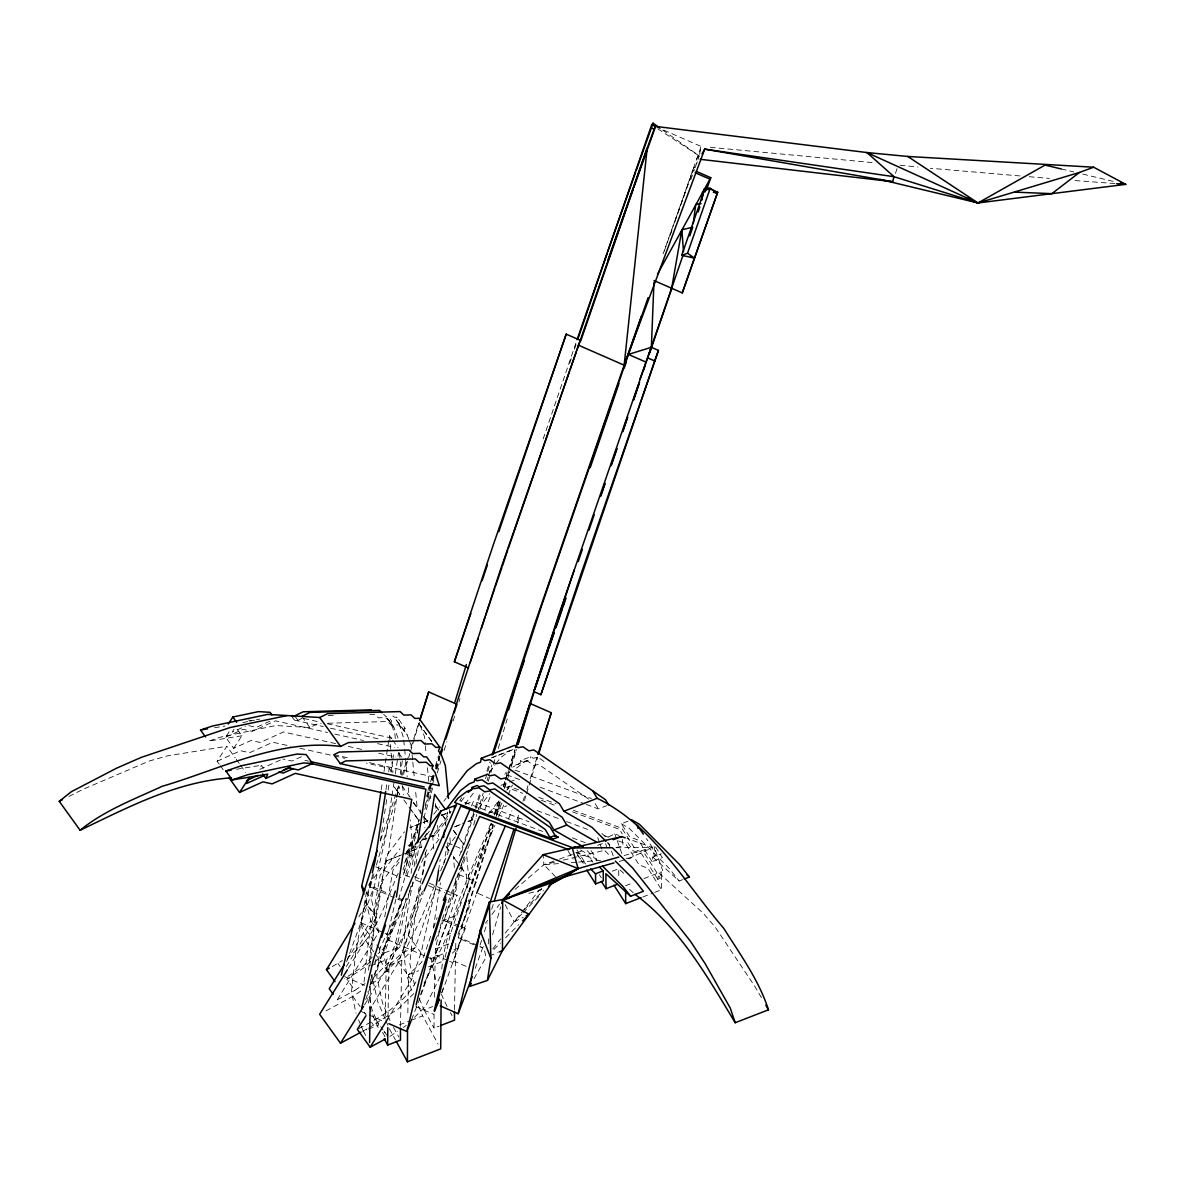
<?xml version="1.0" encoding="UTF-8"?>
<svg xmlns="http://www.w3.org/2000/svg" width="1185" height="1185" viewBox="0 0 1185 1185"><rect width="100%" height="100%" fill="white"/><g stroke="black" fill="none" stroke-linecap="round" stroke-linejoin="round"><path stroke-width="0.75" stroke-dasharray="5 3.75" d="M370.075 1010.894L370.727 978.395M385.229 1015.767L386.34 959.776L399.938 946.919L420.69 887.195M387.984 1016.641L388.991 965.345L402.456 952.621L415.254 947.659L436.05 887.787M400.486 1026.328L401.789 960.383L415.254 947.659M407.818 1012.938L408.573 974.588L421.667 962.22L431.221 934.698M434.066 1013.856L434.051 1028.091L439.176 1026.106M434.391 997.192L435.339 949.081L441.65 921.056L460.298 867.39M441.724 968.974C447.367 917.857 471.452 870.471 490.901 823.397M454.462 1009.605L455.781 942.979M488.309 943.971L488.442 938.49M364.032 982.039L368.387 941.675L380.207 875.063L399.938 848.801M368.52 970.189L371.038 946.889L382.785 880.662L400.16 857.54M369.824 966.13L374.43 923.382L386.414 855.837L404.515 831.751M380 947.704L376.83 977.062L382.607 1003.265L390.902 1022.566M433.28 928.122L440.42 882.825M655.512 846.934L662.371 857.673L652.12 861.643L652.817 857.036L661.349 853.718M643.855 878.618L661.393 871.804L660.415 878.307L657.853 879.314L658.83 872.797L703.016 913.057L715.31 927.218L754.875 986.438L763.036 1000.451M381.214 789.743L382.325 782.441M383.999 771.509L389.465 735.737L391.598 738.699M385.969 789.684L386.799 784.307M388.71 771.776L389.258 768.191L366.432 763.096M380.37 841.024L382.874 824.612M383.14 822.79L384.266 815.502M384.533 813.68L385.643 806.392M385.925 804.571L387.036 797.283M388.162 789.995L389.272 782.692M390.902 772.028L392.502 761.496M392.768 759.733L393.85 752.712M391.672 797.624L385.555 837.736L371.335 899.385L376.104 917.694L345.324 968.204M391.954 795.802L393.894 783.033M395.286 773.968L397.73 757.97M397.997 756.193L398.545 752.638M396.457 799.297L388.384 852.148L374.134 913.946L378.859 932.047L337.221 999.859L335.222 997.074M396.738 797.475L398.382 786.677M400.263 774.383L402.678 758.578M411.091 873.33L415.268 845.986M417.224 833.218L417.772 829.574M420.245 813.369L420.793 809.844M414.098 866.442L417.15 846.386M425.711 852.533L422.645 872.604L408.218 935.158L398.604 962.205L369.764 1009.531M436.317 884.943L421.06 952.977L411.447 980.01L389.332 1016.3M438.554 870.338L440.213 859.392M445.501 824.76L447.426 812.199L447.782 815.858M366.476 891.994L355.678 952.858L351.427 992.289L356.048 1013.249M384.695 916.894L393.005 870.086L399.582 861.332M412.765 882.01C406.322 919.145 396.99 957.065 412.943 993.178M415.92 864.235L419.386 844.683M420.897 885.373L414.187 923.204L409.817 963.672L414.898 986.705M422.808 874.574L426.007 856.562L440.272 837.573M443.605 864.813L446.478 848.593L455.262 836.921M372.075 974.618L369.572 987.52L402.085 899.548L397.108 897.371M699.594 154.346L701.135 146.451L656.875 127.091M544.004 761.392L538.094 757.289L533.102 758.252L530.791 756.637L520.556 760.622L519.993 763.392L512.75 767.11M515.327 765.125L530.243 759.422L530.791 756.637M445.19 957.258L450.567 933.395L471.526 873.064L492.738 824.093M373.749 951.851L365.41 940.283L360.818 922.685L371.068 878.278M372.623 874.56L366.106 902.807L374.134 913.946M410.765 886.395L397.227 945.126L387.865 971.433L383.273 953.851L396.383 897.001M364.447 1005.013L386.266 969.212L395.612 942.89L405.877 898.408M374.801 963.938L376.623 956.828M402.085 899.548L401.404 900.407L398.516 899.533L370.268 887.18L373.986 873.597M409.817 877.019L403.418 874.604L419.179 820.02M398.516 899.533L413.95 846.001M406.944 876.159L415.491 845.897M492.604 934.758L500.677 906.91M376.371 865.05L396.086 798.72M427.963 790.469L429 786.988M425.148 805.504L433.917 776.012M435.976 769.08L440.183 755.097M423.756 818.08L433.043 786.796M458.432 926.966L443.99 920.641L464.179 856.859M473.644 825.012L476.8 814.406M477.318 812.643L483.213 793.165M479.851 809.444L484.532 793.713M493.197 824.271L458.18 937.942L474.474 945.067M460.432 926.329L465.246 928.433L464.594 929.262L461.646 928.373L493.404 825.664M496.026 816.821L500.87 800.897M396.605 796.972L399.775 786.559M403.492 774.397L409.847 753.571M410.38 751.823L419.386 722.302M430.57 781.789L432.688 774.857M435.339 766.177L438.509 755.778M424.837 809.34L431.74 786.766M432.258 785.033L433.858 779.819M437.028 769.391L439.679 760.711M437.28 772.931L440.983 760.785M444.153 750.386L446.804 741.721M453.159 720.91L455.277 713.977M458.965 701.861L460.002 698.469M486.991 780.767L488.072 777.227M488.62 775.464L491.864 764.829M488.176 781.463L490.294 774.516M490.827 772.783L496.13 755.423M498.248 748.476L507.254 718.969M496.367 813.843L500.07 801.697M504.306 787.818L505.906 782.604M508.024 775.671L509.076 772.205M511.194 765.258L515.964 749.646M504.647 788.499L510.587 769.021M511.135 767.243L516.542 749.542M517.549 823.101L519.667 816.169M524.437 800.556L526.021 795.342M526.555 793.609L528.673 786.677M529.206 784.944L537.679 757.185M402.026 775.375L407.581 757.985M410.914 747.557L413.135 740.595M413.683 738.862L418.675 723.206M426.467 796.483L433.192 775.405M435.443 768.384L439.368 756.089M434.169 775.553L426.852 798.216M436.376 768.606L439.709 758.178M474.607 809.548L458.625 858.651M475.17 807.785L480.221 791.98M486.946 770.902L489.746 762.118M475.97 808.6L481.036 792.75M485.524 778.663L487.213 773.375M487.776 771.613L490.59 762.814M469.023 891.727L491.597 823.456M494.189 814.554L498.692 800.467M503.181 786.381L504.869 781.108M505.432 779.345L508.232 770.531M508.795 768.784L514.986 749.409M499.003 800.764L494.5 814.702M503.447 786.855L505.106 781.641M505.669 779.908L508.439 771.213M508.987 769.48L515.09 750.357M518.526 815.236L516.26 822.212M522.97 801.341L524.629 796.127M526.851 789.18L527.962 785.699M530.169 778.752L537.383 756.163M403.418 874.604L417.935 829.796M445.634 890.32L457.114 895.342L455.707 897.089L452.848 896.245L467.364 851.422M481.599 940.297L479.362 947.215L482.695 947.659L479.436 946.222M484.398 931.677L487.183 923.041M491.671 909.221L493.345 904.051M380.622 840.135L398.604 785.848M404.603 863.08L419.105 819.294M403.063 869.997L419.312 820.968M461.483 852.371L474.252 813.858M468.697 891.624L491.331 823.338M895.445 173.365L897.134 168.374M543.174 438.954L576.488 341.354M569.63 363.291L572.014 356.3M574.399 349.294L576.191 344.05M670.325 235.134L672.621 228.409M674.917 221.684L693.121 169.973L663.096 253.901M374.682 962.235L384.577 952.888L404.144 896.586M402.456 952.621L423.252 892.764M664.267 251.072L701.135 146.451M433.621 927.811L437.206 917.486M460.906 865.657L464.179 857.081M469.349 892.335L483.199 852.504L494.9 825.456M452.27 953.244L457.499 948.296L476.044 894.956M690.766 179.705L694.41 169.514M695.017 167.826L699.283 155.931L660.519 128.484M346.598 961.687L373.838 887.195L390.458 894.468M365.706 999.547L403.255 897.356M420.394 994.926L447.589 920.715L458.817 925.633M418.261 1002.614L457.114 895.342M441.946 992.689L461.513 938.387L477.807 945.512M465.246 928.433L452.892 962.753L449.693 961.346M475.244 968.367L482.695 947.659M398.027 738.122L394.042 727.471L387.599 718.806L388.428 716.644L386.177 716.703L383.673 714.348M390.813 723.25L391.642 721.087L388.428 716.644M408.943 739.558L407.21 734.952L396.101 719.769L397.093 717.177L394.309 717.251L390.532 713.711M404.115 730.893L405.107 728.301L397.093 717.177M411.595 1019.633L416.927 1006.021M441.65 992.571L444.316 985.757M398.219 873.315C384.755 902.6 376.726 938.061 348.183 956.68M405.774 854.829L411.965 839.706L410.247 819.768M403.033 898.437L396.145 915.25L379.452 949.155M426.807 849.778L401.226 912.317L383.318 948.667L378.237 953.703M422.378 891.327L409.24 923.441L391.331 959.806L372.327 978.662M434.48 885.906L422.186 915.946L403.211 954.443L377.734 979.743L368.935 985.624M440.627 870.886L448.137 852.519L447.367 843.646M435.488 940.223L456.255 889.491L455.292 878.5M458.017 934.358L469.082 907.295L468.445 899.963M471.482 805.978L473.585 801.09L529.102 821.768M467.838 848.623L470.03 843.557M484.68 809.725L491.212 794.646M494.53 815.013L500.174 801.978M496.382 815.65L502.04 802.601M507.684 789.565L509.091 786.307L518.808 789.921M498.574 816.998L503.699 805.148M508.084 795.002L512.409 785.018M508.276 819.131L511.876 810.836M263.455 768.236L261.322 765.273L259.441 769.524L281.067 759.748M415.965 981.876C403.937 1003.932 380.489 1017.174 358.848 1028.58M424.067 983.387L443.042 944.889L468.993 881.462L466.52 853.037M440.213 976.499L425.533 1006.317L411.388 1020.359M473.956 978.795L486.043 957.376L483.658 946.622M691.996 171.321L697.447 161.812M358.788 916.968L366.476 904.333L376.104 917.694M347.057 959.954L370.831 920.923L364.743 897.682M348.331 968.293L365.41 940.283M335.607 743.602L283.482 731.975L260.256 742.491L251.102 740.447L233.682 748.327L225.668 737.188L230.216 730.212M233.993 729.308L232.171 732.123L245.576 726.064M219.24 764.221L217.107 761.259L226.853 746.283L235.193 757.867M233.682 748.327L241.873 735.767L234.852 726.02M485.48 923.219L487.627 920.315M491.938 914.494L499.463 904.318M368.505 885.18L386.977 860.621L401.626 854.874M406.159 852.593L412.75 843.838L407.936 845.705M419.697 842.905L422.897 838.654M423.963 837.232L427.148 832.981M433.873 814.184L439.413 806.955M443.842 801.164L446.064 798.275M414.217 845.868L409.758 851.674L421.712 847.038M429.4 831.159L422.734 839.869L425.933 838.624M434.021 834.092L450.7 812.317M461.854 797.757L459.721 800.527L542.774 831.455M429.029 837.439L435.532 834.892L447.752 818.939M461.069 801.549L464.401 797.194M464.95 804.156L474.918 791.136M489.316 772.324L494.856 765.095M495.952 763.658L500.396 757.867L509.624 750.786L513.801 749.246L492.175 757.645M474.104 814.08L468.564 821.323L475.392 818.672M478.547 808.288L489.642 793.787M519.519 779.567L504.751 774.072L506.306 772.042M489.035 813.369L499.033 800.319M506.795 790.173L511.239 784.381M505.18 933.217L538.731 890.779L541.812 888.824M492.797 948.844L500.677 938.905M373.838 887.195L373.156 888.054L370.268 887.18M447.589 920.715L446.938 921.53L443.99 920.641M461.513 938.387L458.18 937.942M696.558 158.894L698.883 156.094M505.151 904.644L514.186 921.856L521.815 913.99M523.089 912.672L540.893 894.319M493.864 949.54L500.396 943.023M505.61 937.794L518.66 924.744M372.312 957.05L362.18 967.123L344.746 978.41M370.638 961.242L364.299 967.538L346.835 979.225L354.848 990.364L365.039 983.535M413.876 993.504L398.59 1008.672L368.935 1027.899M524.274 909.428L543.411 890.542M515.06 889.387L543.9 864.739L557.75 859.732M601.936 833.529L606.72 837.839M516.542 768.058L525.562 761.155L530.243 759.422M332.23 966.604L342.361 960.576M325.949 1010.879L352.819 996.407L363.069 989.549M389.939 1036.371L397.345 1031.409M403.27 1027.439L406.248 1025.455M541.752 888.943L538.731 890.779L526.718 893.831M541.871 889.002L538.731 890.779L541.9 889.076M337.221 999.859L354.848 990.364M362.61 1031.305L367.35 1028.758M514.186 921.856L523.133 917.323M68.937 796.438L83.468 789.136L149.177 761.051L167.322 755.897L226.853 746.283M608.32 837.054L614.734 833.855L618.985 835.499M628.124 858.903L652.505 847.527L646.417 838.624M291.243 715.681L294.443 720.139L297.968 720.347L302.145 718.303M241.873 735.767L208.545 741.143L220.262 737.203L275.75 725.531L309.863 727.546L318.069 723.517L321.194 723.428M225.668 737.188L243.073 729.323L252.227 731.367L275.453 720.85L327.578 732.478M269.825 721.265L256.39 727.353L248.776 725.65M217.107 761.259L240.481 750.697L249.635 752.742L272.846 742.225L290.843 746.239M301.39 756.726L291.88 761.037L282.726 759.007M489.316 956.028L497.522 952.666M421.312 823.175L409.906 827.634L421.623 823.101M422.941 822.523L427.815 820.612M441.561 815.354L449.708 812.155M455.529 826.434L460.417 824.523M467.868 821.679L476.014 818.479M408.084 845.616L412.973 843.69M422.512 840.002L427.4 838.091M403.255 854.237L421.86 846.994M491.331 757.896L509.624 750.786M504.751 774.072L509.876 772.072M500.914 785.344L507.743 782.692M509.446 782.026L514.571 780.026M509.091 786.307L506.528 787.299L522.733 793.328M465.587 804.2L473.585 801.09M423.297 822.449L428.289 820.509M441.101 815.443L451.085 811.562M488.146 813.147L506.928 805.859M454.299 826.952L464.535 822.982M432.332 836.136L435.532 834.892M386.977 860.621L400.619 855.318M586.323 804.452L598.366 808.925L606.898 805.607M652.12 861.643L638.404 840.18L629.768 836.951L621.355 823.782L628.183 821.131M441.65 921.056L457.01 915.087M384.577 952.888L399.938 946.919M448.004 934.402L450.567 933.395M612.275 871.212L618.674 868.723L618.777 878.737M370.979 965.745L386.34 959.776M388.991 965.345L401.789 960.383M435.339 949.081L450.7 943.112M430.199 958.917L445.56 952.947M454.092 949.629L457.499 948.296M625.547 885.728L632.197 883.136M408.573 974.588L418.572 970.708M428.555 966.841L444.419 960.665M652.817 857.036L679.124 881.003L682.545 879.685M642.788 897.001L653.024 893.016M654.742 892.349L661.556 889.698L661.393 871.804M361.262 1026.254L363.336 1031.069L366.743 1029.75M368.446 1029.084L378.696 1025.114L371.794 1009.028L367.942 991.564M419.194 998.437L424.111 1009.901L432.658 1006.583M399.375 1024.892L409.358 1021.011M411.017 1020.374L422.675 1015.841L438.124 1044.148M559.483 859.11L575.066 853.481M576.799 852.859L583.716 850.356M597.566 845.364L604.498 842.861M624.154 855.54L652.505 847.527L654.313 856.074L655.912 855.274L654.105 846.727L662.77 870.738M619.311 861.406L626.361 859.406M554.476 862.221L543.9 864.739L543.263 856.325M563.29 860.132L605.565 850.075M616.141 847.556L623.192 845.883L621.814 836.61M242.792 722.613L247.917 721.532M249.62 721.176L254.76 720.095M256.464 719.739L259.885 719.014M214.559 727.753L225.076 726.049M236.511 769.272L261.322 765.273M558.535 863.598L543.9 864.739L556.358 877.567M571.318 862.606L576.814 862.176M578.635 862.043L600.573 860.325M626.169 858.34L631.649 857.91M328.215 715.621L333.696 715.473M369.824 714.437L374.623 714.303L378.356 717.829L385.629 717.621L389.391 721.147L391.642 721.087M327.964 723.235L387.554 721.532L391.287 725.057L398.56 724.85L402.322 728.375L405.107 728.301M616.037 847.719L652.505 847.527L626.924 838.432M1114.922 183.556L1073.329 180.416M1019.989 175.943L930.314 168.255M1029.187 176.713L1049.421 178.417M710.348 147.325L874.308 162.775M900.037 165.219L917.842 167.011M303.849 718.495L320.069 722.124M327.282 723.724L395.331 738.907L394.827 733.663L390.828 723.028L387.599 718.806M294.443 720.139L323.283 726.568M330.496 728.183L379.081 739.025M334.777 734.078L363.528 740.506M377.556 743.632L394.649 747.439M248.524 719.991L251.576 720.673M348.183 746.417L362.566 749.616M378.741 753.23L395.834 757.052M333.859 754.712L349.856 758.282M369.409 762.651L432.91 776.812L432.658 774.249M299.849 748.239L332.244 755.467M334.037 755.867L344.835 758.282M304.93 760.34L308.53 761.14M1061.197 168.937L1073.758 171.944M1082.72 174.076L1114.996 181.794M514.986 770.087L591.419 798.542M539.916 787.166L584.605 803.8M538.701 797.327L556.032 803.785M573.362 810.244L621.903 828.315L635.575 849.734L644.21 852.963L660.415 878.307M541.338 800.26L555.202 805.43M572.533 811.873L619.34 829.307L622.273 833.899M537.027 810.57L559.572 818.968M566.519 821.546L590.797 830.596M604.661 835.751L608.127 837.054M618.54 840.92L625.473 843.513L639.145 864.931L647.795 868.146L661.556 889.698M572.399 837.884L586.249 843.053M575.762 852.267L589.626 857.436L592.559 862.028M429.474 834.847L437.709 838.447M447.589 842.772L462.431 849.26M458.936 874.545L476.577 882.262M408.855 854.77L412.395 856.325M478.162 893.46L489.568 898.452M414.483 876.693L421.045 879.566M429.237 883.151L443.99 889.609M415.15 879.744L420.068 881.892M428.259 885.476L444.656 892.646M446.301 893.371L452.848 896.245M375.852 866.798L400.767 877.7M453.44 960.828L466.475 966.53M435.25 955.021L448.078 960.65M361.04 922.789L389.287 935.158M387.969 939.838L425.682 956.339M427.326 957.065L433.873 959.924M415.846 1006.539L433.503 1014.271M344.642 976.618L364.58 985.342M361.04 1011.457L367.587 1014.33M369.231 1015.041L382.34 1020.789M621.355 823.782L629.146 828.226L668.947 868.116L679.124 881.003M580.591 850L584.842 852.43L593.418 861.021M657.838 128.839L699.283 155.931M588.634 799.105L538.701 764.414L533.754 765.377L527.858 761.274L522.866 762.222L520.556 760.622M595.166 803.652L598.366 808.925M619.977 869.908L625.191 874.663M629.561 889.387L633.59 893.046M607.283 842.624L609.831 845.186M605.017 850.771L610.157 855.911M587.093 850.608L597.344 860.888M577.169 855.422L585.745 864.013M418.512 723.22L431.814 741.529M396.101 719.769L407.21 734.952M435.71 805.874L440.983 813.029M442.035 814.465L445.204 818.761L445.827 825.871M453.396 830.507L463.942 844.831L459.795 839.024M446.004 846.49L449.174 850.786M413.402 802.512L422.897 815.399M423.534 816.509L427.755 822.242M453.559 857.14L456.729 861.436M460.95 867.153L466.223 874.323L467.66 890.809M399.641 794.202L394.368 787.047L399.715 794.468M403.863 799.934L418.764 820.45L411.284 810.051M418.631 723.457L432.199 742.269M390.828 723.028L394.042 727.471M392.665 740.181L398.012 747.602M398.664 753.008L401.671 757.185M453.544 830.344L458.758 837.573M435.65 805.948L440.864 813.177M441.901 814.628L446.078 820.42M459.81 865.42L453.396 856.518L454.344 867.509M460.876 866.902L466.223 874.323M389.258 768.191L392.457 772.65M402.085 785.996L411.713 799.357M446.108 846.845L451.455 854.267M427.963 822.405L423.949 816.835L424.897 827.811M413.195 802.349L417.209 807.918L415.446 789.625M301.834 716.407L309.863 727.546M294.754 715.888L297.968 720.347M408.218 935.158L421.06 952.977M365.987 891.964L371.335 899.385M395.612 942.89L397.227 945.126M370.831 920.923L378.859 932.047M398.604 962.205L411.447 980.01M360.818 922.685L375.793 943.453M376.86 944.949L383.273 953.851M236.245 759.318L239.37 763.658M240.407 765.095L245.621 772.339M374.801 953.303L387.865 971.433M220.306 765.703L223.521 770.161M338.006 963.494L340.139 966.471M375.615 1019.544L383.11 1029.943M384.177 1031.424L387.391 1035.868M352.819 996.407L360.121 1006.539M364.284 1012.331L366.372 1015.219M371.586 1022.448L373.675 1025.351M657.853 879.314L641.663 853.955L633.012 850.726L626.169 840.017M591.137 850.697L596.988 859.88M599.373 874.752L601.343 877.833M576.888 849.867L585.79 863.806M576.384 852.607L583.213 863.317M568.222 851.304L573.17 859.036M447.086 1006.495L441.087 993.756M450.389 1012.553L452.048 1015.589M424.111 1009.901L434.051 1028.091M393.509 1027.351L398.738 1036.919M389.391 1028.773L395.405 1039.778M382.607 1032.283L384.962 1036.579L384.903 1032.031M363.336 1031.069L367.246 1038.238M418.498 1006.124L422.675 1015.841M385.214 1019.056L377.571 1001.251L371.764 974.899M385.91 1020.685L387.999 1025.543M378.104 1027.543L369.809 1008.228L367.113 996.007M358.492 1019.811L360.566 1024.64M420.349 725.62L424.482 736.64L425.193 743.943M409.521 741.084L411.239 745.706M399.197 723.813L403.581 738.225M614.734 833.855L616.555 838.891M617.163 840.565L622.006 854M608.527 842.89L613.978 857.999M605.594 843.676L606.809 847.053M597.729 837.617L599.551 842.683M600.158 844.372L601.995 849.438M430.688 957.48L436.154 982.291M449.545 809.399L449.885 813.043M449.885 837.81L450.581 845.127M435.473 803.534L436.169 810.851M437.576 825.486L438.628 836.462M425.356 745.765L426.067 753.067M427.459 767.673L429.029 784.115M429.207 785.936L430.436 798.72M412.128 754.845L412.647 760.34M412.824 762.177L414.232 776.812M403.744 740.062L404.455 747.38M404.633 749.216L405.329 756.534M405.507 758.356L407.255 776.664M408.307 787.64L409.18 796.794M399.434 752.756L400.13 760.089M400.308 761.911L401.537 774.738M402.589 785.744L403.478 794.898M389.465 735.737L392.976 772.383M432.614 835.292L434.036 851.763M425.533 835.144L426.022 840.624M420.645 842.194L421.282 849.438"/><path stroke-width="1.5" d="M625.221 837.825L621.814 836.61L543.13 854.652L502.692 899.948L502.44 950.637L487.42 980.425L469.645 986.453L480.088 930.492L489.346 902.037L509.55 898.2M370.075 1010.894L369.601 1042.548M387.762 1027.632L387.673 1045.081L400.486 1040.104L400.456 1028.15M407.536 1027.558L407.418 1061.79L440.701 1048.858L441.101 1000.007M648.995 354.271L651.365 347.309L653.942 282.341M491.997 755.082L533.946 626.273L624.154 365.187L647.173 148.184L655.231 126.365L866.946 152.554L907.754 156.45L1093.651 167.218L1125.75 184.356L977.981 202.961L879.981 179.379M693.269 223.698L695.743 204.412L701.076 203.568M701.535 200.191L702.69 191.733M380.933 791.565L375.926 824.39L361.706 886.024L363.869 894.349M385.703 791.476L375.156 860.503L372.297 872.945M417.712 842.742L425.889 789.195L311.936 763.762M429.622 826.982L434.599 794.394L445.293 809.222M436.317 884.943L438.554 870.338M443.56 837.484L444.686 830.181M487.42 980.425L490.871 958.28L489.346 902.037M671.673 288.266L681.834 229.801L692.81 227.194L689.759 235.933M341.324 975.166L353.382 924.892L377.141 850.637M361.692 1008.05L373.364 959.969L395.316 891.105M416.157 1004.939L427.889 956.339L446.004 899.474M434.125 1011.042L445.545 964.057L468.119 893.371M440.257 1005.887L458.18 1013.738L470.104 964.027L513.934 829.219M472.06 787.433L471.6 789.714L466.712 791.536L457.795 798.364L454.61 802.512L552.98 839.158L558.105 837.158L555.084 835.44L550.329 827.471L494.841 788.914L489.894 789.877L483.998 785.774L479.007 786.721L477.185 785.448L472.06 787.433L473.896 788.706L478.873 787.758L484.783 791.861L489.731 790.899L545.218 829.456L549.958 837.425L552.98 839.158M596.04 841.78L566.756 825.041L562.09 817.206L505.639 777.997L500.692 778.945L494.782 774.842L489.805 775.805L487.539 774.22L474.741 779.197L474.193 781.922L469.497 783.67L460.491 790.573L446.049 809.414M608.601 804.956L605.491 799.727L533.798 749.898L528.851 750.846L522.955 746.743L517.963 747.691L514.586 745.35L481.303 758.282L480.532 762.177L476.34 763.718L467.112 770.798L447.175 796.838M701.831 199.969L704.097 189.17L707.119 187.541L717.71 192.177L682.264 292.902L654.016 280.549M396.383 897.001L411.713 799.357L295.317 773.375L272.091 783.892L262.937 781.848L239.563 792.424L228.868 777.582M577.095 339.606L651.706 124.825L653.053 123.21L659.023 127.432M633.916 187.171L654.505 129.387L655.231 126.365L651.706 124.825M485.657 615.533L494.723 588.323M700.231 159.308L892.631 181.705L894.068 176.713L866.946 152.554L870.234 153.857M501.685 903.429L502.692 899.948L509.565 894.082M494.456 900.585L515.964 828.315M419.92 720.569L428.659 691.922L456.906 704.275L454.136 712.97M454.921 702.024L466.342 664.592M508.602 709.948L517.252 681.656M517.549 744.447L518.615 740.966M519.134 739.233L530.065 703.446L551.247 712.718L538.731 753.719M518.156 744.224L521.948 731.826M522.481 730.064L534.361 691.136M419.786 719.739L428.659 691.922M468.49 667.97L454.373 661.793L493.508 544.211L566.208 334.14L580.339 340.332L576.932 349.856M381.614 937.261L385.466 925.189M439.931 754.327L500.959 568.267L647.173 148.184L608.216 259.5M440.82 754.697L442.479 749.483M445.812 739.055L451.915 719.932M493.39 754.015L540.908 607.624L648.062 297.716M466.223 900.481L448.922 954.754L436.998 1004.465L438.983 999.37M515.549 747.646L558.565 615.341L683.049 255.16M516.201 746.891L530.065 703.446M640.078 378.83L646.047 362.136L628.391 354.419L651.365 347.309L658.43 350.39L540.893 694.706L533.842 691.61L574.207 570.089M540.893 694.706L581.272 573.184L658.43 350.39M537.946 754.415L551.247 712.718M470.178 662.682L478.059 638.582M481.377 628.45L485.124 617.148M445.856 897.178L419.253 980.054L406.929 1031.543L388.902 1023.662M502.47 565.837L507.624 550.388M454.373 661.793L470.83 613.563M482.073 580.665L487.435 564.919M498.781 531.709L566.208 334.14M577.984 338.806L607.238 253.116M635.56 172.314L607.831 251.368M580.62 341.147L633.338 188.859M517.786 679.879L524.244 660.949M590.219 467.66L618.911 383.629M624.288 367.868L626.08 362.625M533.842 691.61L553.899 632.864M555.661 627.68L559.794 615.578M560.386 613.83L564.549 601.639M578.221 561.572L582.383 549.381M588.93 530.213L594.277 514.542M600.825 495.374L604.987 483.184M610.927 465.764L616.881 448.345M622.821 430.925L627.576 416.987M633.531 399.567L638.878 383.881M643.633 369.942L644.833 366.461M535.442 687.611L547.781 651.469M548.951 648.032L554.239 632.538M556.002 627.383L562.46 608.453M563.053 606.705L566.045 597.951M600.706 496.397L604.883 484.147M611.46 464.89L616.837 449.13M622.821 431.621L627.606 417.609M633.575 400.1L639.544 382.607M649.706 352.834L671.895 288.088M682.264 292.902L717.71 192.177M508.217 548.685L569.511 371.246M570.118 369.498L576.354 351.441M495.315 586.59L501.892 567.556M404.144 896.586L440.894 811.029L456.255 805.059L422.156 883.817M476.637 893.238L505.402 825.767M681.701 255.323L687.522 253.249L694.247 258.049L681.701 255.323L704.394 190.355L706.349 188.445L709.371 189.778M698.113 212.011L699.891 206.945M705.179 191.807L706.349 188.445M687.522 253.249L710.215 188.282L716.94 193.081L713.355 192.311M578.25 345.102L624.154 365.187L641.248 316.321M636.152 170.625L653.053 123.21M707.06 188.148L710.778 177.691L696.336 171.366M646.047 362.136L651.365 347.309M472.193 976.751L458.18 1013.738M624.154 365.187L704.705 149.132L894.068 176.713L977.981 202.961L1079.505 172.432L1093.651 167.218M205.538 736.966L200.517 730.004L212.233 726.079L267.721 714.392L319.728 717.503L327.578 713.651L400.086 711.578L403.818 715.103L411.076 714.896L414.854 718.421L419.016 718.303L439.872 747.246L438.45 750.949L441.205 754.549L445.338 765.584L448.493 798.438M432.969 765.717L431.962 768.369L435.043 772.383L439.324 785.714L340.273 763.614L333.859 754.712L339.325 752.031L408.943 750.046L412.676 753.571L419.949 753.349L423.712 756.889L426.556 756.815L432.969 765.717L430.125 765.791L426.363 762.266L419.09 762.473L415.357 758.948L345.739 760.933L340.273 763.614M408.262 1028.136L410.928 1021.337M434.791 1010.953L439.354 999.325M423.993 891.076L460.787 806.067L573.451 848.016M438.983 881.033L470.075 809.222M443.323 900.304L479.614 816.465L568.83 849.675M265.855 778.426L267.736 774.175L232.29 779.893L225.876 770.991L241.518 765.732L297.079 754.03L306.16 754.578L312.573 763.481L298.294 769.939L289.14 767.91L265.855 778.426L262.655 773.983M657.497 274.194L710.778 177.691M469.645 986.453L471.363 983.387M701.979 153.887L704.705 149.132L892.631 181.705M354.937 923.278L326.467 969.715L335.029 981.58M344.198 964.634L329.208 988.72L333.207 994.289M347.383 969.848L319.639 1014.286L340.495 1043.215L361.025 1032.15M363.499 1006.569L340.495 1043.215M365.928 1015.841L357.337 1029.395L370.164 1047.214L385.406 1038.993M388.369 1017.871L370.164 1047.214M228.275 724.035L232.838 717.014L258.493 711.622L270.047 712.303L271.972 714.97M239.563 792.424L249.309 777.449L246.658 783.463L264.448 775.42M499.166 951.985L502.44 950.637L552.343 882.529L568.815 874.649L578.102 868.59L618.851 857.051M415.328 844.416L440.894 811.029M454.033 807.963L456.255 805.059M548.522 886.454L552.343 882.529L502.692 899.948L529.102 914.302L522.57 920.834M231.475 777.849C177.039 781.359 128.335 807.163 80.106 830.255L59.25 801.312L71.396 791.684L116.604 768.176L141.311 757.363L230.008 727.575L287.037 715.562M80.106 830.255C104.221 810.54 134.083 799.268 162.167 786.307C220.158 769.302 278.534 738.536 340.584 746.432L348.434 742.58L420.942 740.506L424.674 744.032L431.933 743.825L435.71 747.365L439.872 747.246M1079.505 172.432L1051.865 193.659L1015.101 192.148M468.001 792.469L471.823 789.536M549.751 884.558L578.102 868.59L572.266 847.971L612.378 847.749L632.82 868.22L690.485 941.29L705.223 963.775L730.241 1008.035L735.204 1022.729L768.487 1009.798C758.963 980.202 740.195 954.503 723.768 928.359C684.767 882.781 653.024 825.441 597.166 798.305L592.693 790.81M326.467 969.715L329.356 968.16M549.81 884.84L568.815 874.649L502.692 899.948L578.102 868.59L543.13 854.652M526.125 915.812L529.102 914.302M59.25 801.312L62.479 799.697M568.637 873.315L578.102 868.59M301.834 716.407L310.055 712.378L379.526 710.393L382.014 712.748M246.673 780.515L257.989 775.39M283.363 770.102L289.999 767.095M293.258 768.576L283.304 773.079L278.727 772.057M481.303 758.282L484.695 760.622L489.672 759.674L495.582 763.777L500.529 762.829L559.424 803.741L563.882 811.236L597.166 798.305M474.741 779.197L477.007 780.767L481.984 779.819L487.894 783.922L492.842 782.974L549.277 822.183L553.958 830.018L566.756 825.041M549.958 837.425L555.084 835.44M567.23 849.749L574.918 846.771M590.634 868.916L595.537 873.834L603.224 870.842L603.313 880.929L595.64 883.906L586.753 870.012M601.358 881.418L606.024 888.72L617.222 884.365M606.024 888.72L605.876 873.701L630.613 896.245L643.411 891.268L635.797 881.625L615.282 861.051M684.249 879.018L689.374 877.033L679.198 864.146L639.396 824.256L631.605 819.798M613.919 885.151L625.724 903.622L641.085 897.652M440.879 1025.44L454.536 1020.137L454.433 1011.457M502.692 899.948L506.128 898.63M613.149 839.735L621.814 836.61M704.394 190.355L710.215 188.282M232.29 779.893L247.946 774.635L303.508 762.947L312.573 763.481M561.127 877.848L614.008 862.902M200.517 730.004L207.538 728.879M225.876 770.991L231.194 770.131M371.409 709.845L303.108 711.8L294.754 715.888L291.243 715.681L294.843 716.495M1116.729 183.69L1125.75 184.356L1120.373 183.068M310.322 761.54L424.289 786.973M1061.197 168.937L1045.066 165.085L977.981 202.961L866.946 152.554M554.698 835.899L558.105 837.158M650.98 127.847L654.505 129.387M695.195 172.729L709.652 179.039M713.918 191.763L716.94 193.081M691.225 256.73L694.247 258.049M647.721 357.914L654.772 361.01M968.012 198.221L977.981 202.961L907.754 156.45M563.882 811.236L591.952 827.278L605.994 841.35M553.958 830.018L583.242 846.742M686.737 874.634L689.374 877.033M634.923 894.26C679.479 927.425 707.06 976.129 735.204 1022.729M602.484 866.028L622.999 886.587L630.613 896.245M599.551 867.168L603.224 870.842M319.728 717.503L340.584 746.432M361.706 886.024L364.906 890.483M232.838 717.014L236.689 722.361M643.366 834.181L637.278 825.278L637.93 828.315M765.762 1005.117L768.487 1009.798M396.264 1041.348L407.418 1061.79M384.192 1038.697L387.673 1045.081M480.088 930.492L490.871 958.28M681.834 229.801L683.508 251.605M625.606 891.09L625.724 903.622M595.537 873.834L595.64 883.906"/></g></svg>
